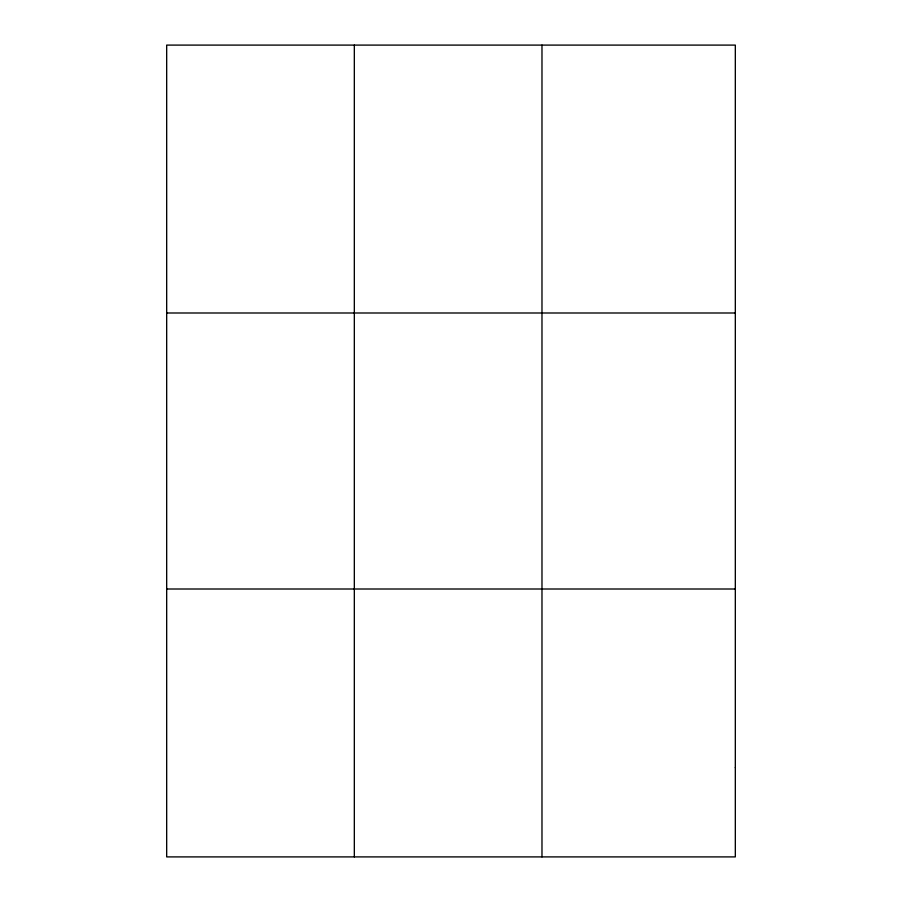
<?xml version="1.0" encoding="UTF-8"?>
<svg xmlns="http://www.w3.org/2000/svg" width="902" height="902" viewBox="0 0 902 902"><rect width="100%" height="100%" fill="white"/><g stroke="black" fill="none" stroke-linecap="round" stroke-linejoin="round"><path stroke-width="1.35" d="M354.328 45.1L354.328 856.9M541.978 45.1L541.978 856.9M166.678 312.994L735.322 312.994M166.678 589.006L735.322 589.006M735.322 767.602L735.322 856.9L166.678 856.9L166.678 45.1L735.322 45.1L735.322 767.602"/></g></svg>
